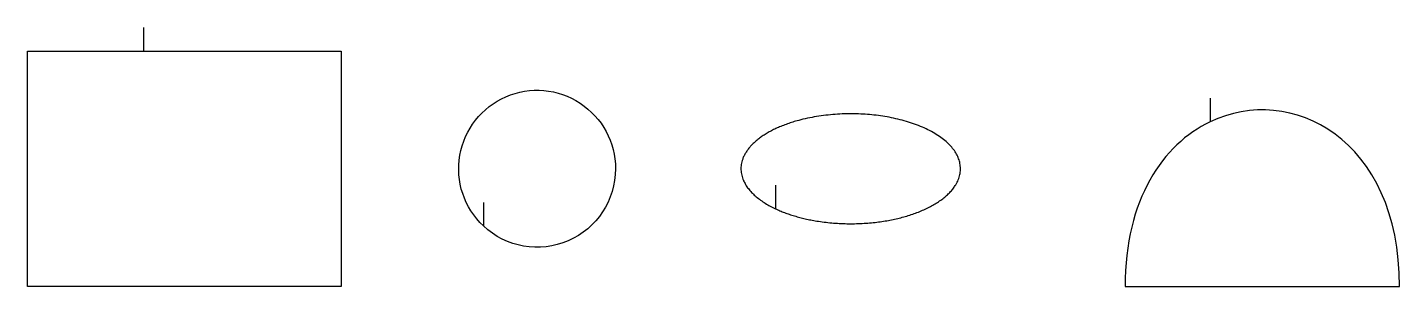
# Model space of a CAD drawing. Header units: millimetres. Extents: x 10 to 185, y 50 to 83.
import ezdxf

# ---------------------------------------------------------------- set-up
doc = ezdxf.new("R2010")
doc.units = ezdxf.units.MM
doc.layers.add('CUT', color=7, linetype='CONTINUOUS', true_color=0x000000)
doc.layers.add('LEADIN', color=1, linetype='CONTINUOUS', true_color=0xff0000)

msp = doc.modelspace()

# ---------------------------------------------------------------- linework, layer by layer
at = {"layer": 'CUT'}
msp.add_lwpolyline([(24.8, 80), (50, 80), (50, 50), (10, 50), (10, 80)], close=True, dxfattribs=at)
msp.add_lwpolyline([(68.154529, 57.710314, -0.5395707227), (71.028521, 74.177546, -0.5395707227), (85, 65), (85, 65, -0.6568772224)], format="xyb", close=True, dxfattribs=at)
msp.add_open_spline([(160.82879, 70.979), (171.1085, 75.893), (185, 68.9), (185, 50), (173.333333, 50), (161.666667, 50), (150, 50), (150, 61.1), (154.7915, 68.093), (160.82879, 70.979)], degree=3, knots=[0, 0, 0, 0, 1, 1, 1, 2, 2, 2, 3, 3, 3, 3], dxfattribs=at)
msp.add_rational_spline([(105.416341, 59.89722), (100.568039, 62.173649), (99.527608, 65.458159), (102.731706, 68.372276), (105.935805, 71.286392), (112.039704, 72.607089), (118.481658, 71.780082), (124.923613, 70.953076), (129, 68.325453), (129, 65), (129, 65), (129, 65), (129, 65), (129, 62.122969), (125.840888, 59.718325), (120.56007, 58.575718), (115.279253, 57.433111), (109.610872, 57.927756), (105.416341, 59.89722)], [1, 0.860103341584, 0.860103341584, 1, 0.860103341584, 0.860103341584, 1, 0.860103341584, 0.860103341584, 1, 1, 1, 1, 0.890538240912, 0.890538240912, 1, 0.890538240912, 0.890538240912, 1], degree=3, knots=[0, 0, 0, 0, 1, 1, 1, 2, 2, 2, 3, 3, 3, 4, 4, 4, 5, 5, 5, 6, 6, 6, 6], dxfattribs=at)
at = {"layer": 'LEADIN'}
for p, q in [((24.8, 83), (24.8, 80)), ((160.82879, 73.979), (160.82879, 70.979)), ((105.416341, 62.89722), (105.416341, 59.89722)), ((68.154529, 60.710314), (68.154529, 57.710314))]:
    msp.add_line(p, q, dxfattribs=at)

doc.saveas('drawing.dxf')
